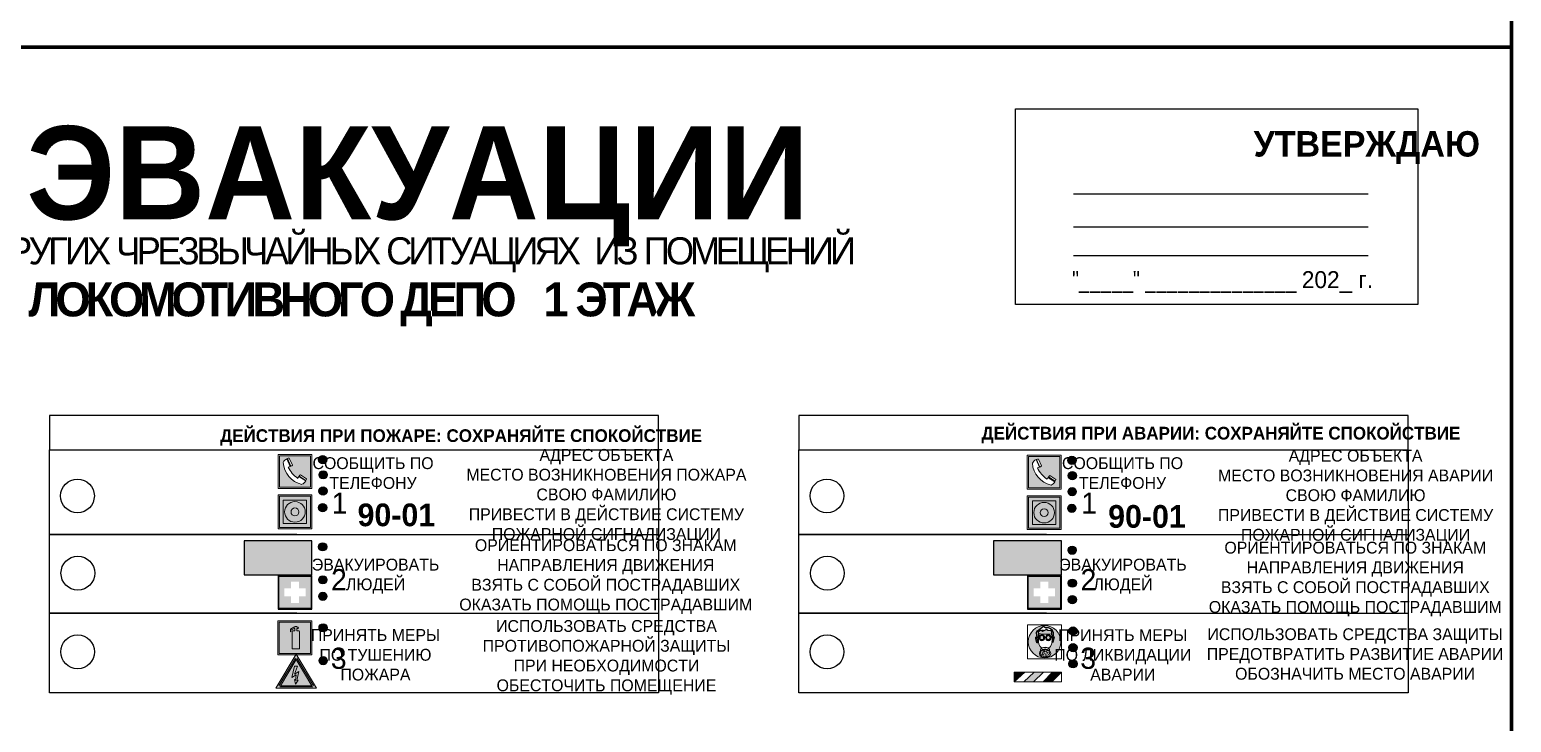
# Model space of a CAD drawing. Header units: millimetres. Extents: x 13114 to 67229, y 22859 to 38520.
# Drawn here: x 33638.7 to 33988.4, y 25698.5 to 25862 of the extents above; entities that cross this region are included whole.
import ezdxf

# ---------------------------------------------------------------- set-up
doc = ezdxf.new("R2010")
doc.units = ezdxf.units.MM
doc.styles.add('обычный', font='arial.ttf')

# ---------------------------------------------------------------- blocks, each defined once
blk = doc.blocks.new('A$C3E6D3DDE')
at = {"lineweight": 5}
h = blk.add_hatch(color=40, dxfattribs=at)
h.paths.add_polyline_path([(24.1, 1.45), (16.46, -11.35), (31.74, -11.35)])
h.paths.add_polyline_path([(24.09, -0.46), (30.03, -10.41), (18.14, -10.41)], flags=16)
h.paths.add_polyline_path([(24.54, -3.08), (23.41, -6.02), (25.13, -5.01), (24.33, -8.5), (24.82, -8.27), (23.79, -9.86), (23.4, -8.04), (23.8, -8.43), (24.04, -6.29), (22.39, -7.25), (23.44, -3.08)], flags=0)
h = blk.add_hatch(color=256, dxfattribs=at)
h.paths.add_polyline_path([(24.37, 0.03, 0.567511), (23.82, 0.03), (17.59, -10.4, 0.582454), (17.86, -10.88), (30.32, -10.88, 0.582149), (30.6, -10.4)])
h.paths.add_polyline_path([(24.09, -0.46), (18.14, -10.41), (30.03, -10.41)], flags=16)
h.paths.add_polyline_path([(24.54, -3.08), (23.41, -6.02), (25.13, -5.01), (24.33, -8.5), (24.82, -8.27), (23.79, -9.86), (23.4, -8.04), (23.8, -8.43), (24.04, -6.29), (22.39, -7.25), (23.44, -3.08)], flags=0)
h = blk.add_hatch(color=40, dxfattribs=at)
h.paths.add_polyline_path([(24.09, -0.46), (18.14, -10.41), (30.03, -10.41)])
h.paths.add_polyline_path([(24.82, -8.27), (23.79, -9.86), (23.4, -8.04), (23.8, -8.43), (24.04, -6.29), (22.39, -7.25), (23.44, -3.08), (24.54, -3.08), (23.41, -6.02), (25.13, -5.01), (24.33, -8.5)], flags=16)
at = {"color": 40, "lineweight": 5}
for p, q in [((16.46, -11.35), (24.1, 1.45)), ((24.1, 1.45), (31.74, -11.35))]:
    blk.add_line(p, q, dxfattribs=at)
at = {"lineweight": 5}
for p, q in [((17.59, -10.4), (23.82, 0.03)), ((24.37, 0.03), (30.6, -10.4)), ((18.14, -10.41), (24.09, -0.46)), ((23.44, -3.08), (22.39, -7.25)), ((23.41, -6.02), (24.54, -3.08)), ((25.13, -5.01), (23.41, -6.02)), ((24.54, -3.08), (23.44, -3.08)), ((24.09, -0.46), (30.03, -10.41)), ((24.33, -8.5), (25.13, -5.01)), ((17.86, -10.88), (30.32, -10.88)), ((18.14, -10.41), (30.03, -10.41)), ((22.39, -7.25), (24.04, -6.29)), ((23.8, -8.43), (23.4, -8.04)), ((23.4, -8.04), (23.79, -9.86)), ((23.79, -9.86), (24.82, -8.27)), ((24.04, -6.29), (23.8, -8.43)), ((24.82, -8.27), (24.33, -8.5))]:
    blk.add_line(p, q, dxfattribs=at)
at = {"color": 50, "lineweight": 5}
blk.add_line((31.74, -11.35), (16.46, -11.35), dxfattribs=at)
blk = doc.blocks.new('A$C456E1F9C')
at = {"lineweight": 5}
h = blk.add_hatch(color=242, dxfattribs=at)
h.paths.add_polyline_path([(0.51, -1.47), (0.51, -13.26), (12.29, -13.26), (12.29, -1.47)])
h.paths.add_polyline_path([(5.42, -4.95, -0.254479), (4.78, -5.4), (3.52, -2.53, -0.209735), (4.23, -2.4)], flags=16)
h.paths.add_polyline_path([(8.53, -8.6), (10.87, -10.17), (10.54, -10.76), (8.03, -9.13, -0.192251)], flags=16)
h.paths.add_polyline_path([(4.61, -5.49, 0.005518), (3.87, -5.72, 0.128647), (7.49, -10.01, 0.00809), (7.83, -9.33), (10.47, -10.97, -0.16736), (8.99, -12.25, -0.327862), (1.95, -3.95, -0.166952), (3.36, -2.62)], flags=16)
at = {"color": 242, "lineweight": 5}
for p, q in [((0, -13.77), (0, -0.97)), ((12.8, -0.97), (0, -0.97)), ((4.61, -5.49), (3.36, -2.62)), ((3.52, -2.53), (4.78, -5.4)), ((4.23, -2.4), (5.42, -4.95)), ((12.8, -13.77), (12.8, -0.97)), ((7.83, -9.33), (10.47, -10.97)), ((8.03, -9.13), (10.54, -10.76)), ((10.81, -10.12), (8.53, -8.6)), ((10.54, -10.76), (10.8, -10.3)), ((10.8, -10.3), (10.81, -10.12)), ((0, -13.77), (12.8, -13.77))]:
    blk.add_line(p, q, dxfattribs=at)
blk.add_lwpolyline([(0.51, -1.47), (12.29, -1.47), (12.29, -13.26), (0.51, -13.26)], close=True, dxfattribs=at)
for centre, radius, start, end in [((4.59, -5.34), 2.99, 114.2845, 152.1974), ((11.12, -3.31), 9.19, 183.9915, 256.6009), ((4.02, -3.27), 0.891, 76.3284, 123.7092), ((14.98, -39.1), 35.17, 107.1487, 108.4135), ((4.68, -4.59), 0.824, 276.9621, 334.0723), ((13.86, -0.94), 11.08, 205.5536, 234.8762), ((-13.31, 0.8), 23.44, 332.5487, 334.4027), ((8.94, -9.5), 0.989, 114.4092, 157.9388), ((7.87, -9.46), 3, 291.9291, 329.9329)]:
    blk.add_arc(centre, radius, start, end, dxfattribs=at)
blk = doc.blocks.new('A$C54414219')
at = {"true_color": 0xffffff}
h = blk.add_hatch(color=7, dxfattribs=at)
h.paths.add_polyline_path([(2.39, -9.45), (2.39, -18.3), (11.23, -18.3), (11.23, -9.45)], flags=0)
h.paths.add_polyline_path([(10.71, -13.87, -1), (2.92, -13.87, -1)], flags=0)
h.paths.add_polyline_path([(8.3, -13.87, -1), (5.33, -13.87, -1)], flags=0)
h.paths.add_polyline_path([(0.41, -7.47), (0.41, -20.27), (13.21, -20.27), (13.21, -7.47)])
h.paths.add_polyline_path([(0.92, -19.77), (12.71, -19.77), (12.71, -7.98), (0.92, -7.98)], flags=16)
h.paths.add_polyline_path([(11.23, -9.45), (11.23, -18.3), (2.39, -18.3), (2.39, -9.45)], flags=0)
at = {"lineweight": 5}
h = blk.add_hatch(color=242, dxfattribs=at)
h.paths.add_polyline_path([(12.71, -7.98), (0.92, -7.98), (0.92, -19.77), (12.71, -19.77)])
h.paths.add_polyline_path([(11.23, -18.3), (2.39, -18.3), (2.39, -9.45), (11.23, -9.45)], flags=16)
h.paths.add_polyline_path([(10.71, -13.87, -1), (2.92, -13.87, -1)], flags=0)
h.paths.add_polyline_path([(8.3, -13.87, -1), (5.33, -13.87, -1)], flags=0)
at = {"true_color": 0xffffff}
h = blk.add_hatch(color=7, dxfattribs=at)
h.paths.add_polyline_path([(2.39, -9.45), (2.39, -18.3), (11.23, -18.3), (11.23, -9.45)])
h.paths.add_polyline_path([(10.71, -13.87, -1), (2.92, -13.87, -1)], flags=16)
h.paths.add_polyline_path([(8.3, -13.87, -1), (5.33, -13.87, -1)], flags=0)
at = {"lineweight": 5}
h = blk.add_hatch(color=242, dxfattribs=at)
h.paths.add_polyline_path([(2.92, -13.87, 1), (10.71, -13.87, 1)])
h.paths.add_polyline_path([(8.3, -13.87, -1), (5.33, -13.87, -1)], flags=16)
at = {"color": 242, "lineweight": 5}
for p, q in [((0.41, -20.27), (0.41, -7.47)), ((0.41, -7.47), (13.21, -7.47)), ((0.41, -7.47), (13.21, -7.47)), ((13.21, -20.27), (13.21, -7.47)), ((0.41, -20.27), (13.21, -20.27))]:
    blk.add_line(p, q, dxfattribs=at)
for points in [[(0.92, -7.98), (12.71, -7.98), (12.71, -19.77), (0.92, -19.77)], [(2.39, -9.45), (11.23, -9.45), (11.23, -18.3), (2.39, -18.3)]]:
    blk.add_lwpolyline(points, close=True, dxfattribs=at)
for radius in [3.89, 1.49]:
    blk.add_circle((6.81, -13.87), radius, dxfattribs=at)
blk = doc.blocks.new('A$C32E8229D')
at = {"true_color": 0xffffff}
blk.add_hatch(color=7, dxfattribs=at).paths.add_polyline_path([(0, 0), (0, -8), (16, -8), (16, 0)])
h = blk.add_hatch(color=126)
h.paths.add_polyline_path([(0.2, -0.2), (15.8, -0.2), (15.8, -7.8), (0.2, -7.8)])
h.paths.add_polyline_path([(13.49, -2.05), (12.08, -2.05), (11.37, -2.63, 0.162397), (11.29, -2.84), (11.29, -3.63), (10.35, -3.63), (10.35, -4.05), (11.68, -4.05), (11.68, -3.48), (12.26, -4.28), (11.29, -5.1), (11.29, -6.78), (11.85, -6.78), (11.85, -5.44), (12.8, -4.64), (12.8, -5.94), (14.46, -5.94), (14.46, -5.39), (13.45, -5.39), (13.45, -3.97), (12.46, -2.59), (13.15, -2.59), (13.69, -3.34), (14.18, -3)], flags=16)
h.paths.add_polyline_path([(10.74, -1.82, 1), (11.8, -1.82, 1)], flags=16)
h.paths.add_polyline_path([(9.39, -3.59), (5.99, -3.59), (6.56, -3.03), (5.91, -3.03), (5.1, -3.83), (5.91, -4.64), (6.56, -4.64), (5.99, -4.09), (9.39, -4.09)], flags=16)
h.paths.add_polyline_path([(4.29, -1.08), (1.72, -1.08), (1.72, -6.6), (4.29, -6.6)], flags=16)
at = {"color": 126}
blk.add_lwpolyline([(16, -8), (0, -8), (0, 0), (16, 0)], close=True, dxfattribs=at)
blk = doc.blocks.new('A$C18900ED3')
h = blk.add_hatch(color=126)
h.paths.add_polyline_path([(-0.18, -0.18), (-7.02, -0.18), (-7.02, -7.02), (-0.18, -7.02)])
h.paths.add_polyline_path([(-5.89, -4.46), (-5.89, -2.77), (-4.46, -2.77), (-4.46, -1.31), (-2.77, -1.31), (-2.77, -2.77), (-1.33, -2.77), (-1.33, -4.46), (-2.77, -4.46), (-2.77, -5.89), (-4.46, -5.89), (-4.46, -4.46)], flags=16)
at = {"color": 126}
for p, q in [((-7.2, 0), (-7.2, -7.2)), ((0, 0), (-7.2, 0)), ((0, -7.2), (0, 0)), ((-7.02, -7.02), (-7.02, -0.18)), ((-7.02, -0.18), (-0.18, -0.18)), ((-0.18, -0.18), (-0.18, -7.02)), ((-7.2, -7.2), (0, -7.2)), ((-0.18, -7.02), (-7.02, -7.02))]:
    blk.add_line(p, q, dxfattribs=at)
blk = doc.blocks.new('A$C3AD82952')
at = {"true_color": 0xf5f5ff}
h = blk.add_hatch(color=7, dxfattribs=at)
h.dxf.hatch_style = 1
h.paths.add_polyline_path([(8.21, 8.73, 0.414214), (7.89, 9.05), (7.22, 9.05), (7.22, 9.92), (7.59, 9.92, 1), (7.57, 10.36), (7.22, 10.36), (7.22, 10.6), (6.43, 10.6), (6.43, 10.36), (6.01, 10.36), (4.74, 9.59), (4.74, 8.69), (4.98, 8.73), (4.98, 9.26), (6.12, 9.91), (6.43, 9.91), (6.43, 9.05), (5.76, 9.05, 0.414214), (5.44, 8.73), (5.44, 2.2), (8.21, 2.2)], flags=0)
h.paths.add_polyline_path([(12.8, 12.8), (0, 12.8), (0, 0), (12.8, 0)])
h.paths.add_polyline_path([(0.51, 12.29), (12.29, 12.29), (12.29, 0.51), (0.51, 0.51)], flags=16)
h.paths.add_polyline_path([(4.74, 9.59), (6.01, 10.36), (6.43, 10.36), (6.43, 10.6), (7.22, 10.6), (7.22, 10.36), (7.59, 10.36, -0.94586), (7.59, 9.92), (7.22, 9.92), (7.22, 9.05), (7.89, 9.05, -0.414214), (8.21, 8.73), (8.21, 2.2), (5.44, 2.2), (5.44, 8.73, -0.414214), (5.76, 9.05), (6.43, 9.05), (6.43, 9.91), (6.12, 9.91), (4.98, 9.26), (4.98, 8.73), (4.74, 8.69)], flags=0)
h = blk.add_hatch(color=242)
h.dxf.hatch_style = 1
h.paths.add_polyline_path([(12.29, 12.29), (0.51, 12.29), (0.51, 0.51), (12.29, 0.51)])
h.paths.add_polyline_path([(4.74, 8.69), (4.74, 9.59), (6.01, 10.36), (6.43, 10.36), (6.43, 10.6), (7.22, 10.6), (7.22, 10.36), (7.59, 10.36, -0.94586), (7.59, 9.92), (7.22, 9.92), (7.22, 9.05), (7.89, 9.05, -0.414214), (8.21, 8.73), (8.21, 2.2), (5.44, 2.2), (5.44, 8.73, -0.414214), (5.76, 9.05), (6.43, 9.05), (6.43, 9.91), (6.12, 9.91), (4.98, 9.26), (4.98, 8.73)], flags=16)
h = blk.add_hatch(color=7, dxfattribs=at)
h.dxf.hatch_style = 1
h.paths.add_polyline_path([(8.21, 8.73, 0.414214), (7.89, 9.05), (7.22, 9.05), (7.22, 9.92), (7.59, 9.92, 1), (7.57, 10.36), (7.22, 10.36), (7.22, 10.6), (6.43, 10.6), (6.43, 10.36), (6.01, 10.36), (4.74, 9.59), (4.74, 8.69), (4.98, 8.73), (4.98, 9.26), (6.12, 9.91), (6.43, 9.91), (6.43, 9.05), (5.76, 9.05, 0.414214), (5.44, 8.73), (5.44, 2.2), (8.21, 2.2)])
at = {"color": 242, "lineweight": 5}
for p, q in [((0, 0), (0, 12.8)), ((0, 12.8), (12.8, 12.8)), ((12.8, 0), (12.8, 12.8)), ((6.01, 10.36), (4.74, 9.59)), ((4.74, 9.59), (4.74, 8.69)), ((4.74, 8.69), (4.98, 8.73)), ((4.98, 9.26), (6.12, 9.91)), ((4.98, 8.73), (4.98, 9.26)), ((5.44, 2.2), (5.44, 8.73)), ((5.76, 9.05), (6.43, 9.05)), ((6.01, 10.36), (6.43, 10.36)), ((6.12, 9.91), (6.43, 9.91)), ((7.22, 10.6), (6.43, 10.6)), ((6.43, 10.6), (6.43, 10.36)), ((6.43, 9.91), (6.43, 9.05)), ((7.22, 10.36), (7.22, 10.6)), ((7.59, 10.36), (7.22, 10.36)), ((7.22, 9.05), (7.22, 9.92)), ((7.59, 9.92), (7.22, 9.92)), ((7.89, 9.05), (7.22, 9.05)), ((8.21, 2.2), (8.21, 8.73)), ((0, 0), (12.8, 0)), ((5.44, 2.2), (8.21, 2.2))]:
    blk.add_line(p, q, dxfattribs=at)
blk.add_lwpolyline([(0.51, 12.29), (12.29, 12.29), (12.29, 0.51), (0.51, 0.51)], close=True, dxfattribs=at)
for centre, radius, start, end in [((5.76, 8.73), 0.32, 90, 180), ((7.58, 10.14), 0.223, 273.1875, 86.8125), ((7.89, 8.73), 0.32, 0, 90)]:
    blk.add_arc(centre, radius, start, end, dxfattribs=at)
blk = doc.blocks.new('A$C38D26F80')
h = blk.add_hatch(color=5)
h.dxf.hatch_style = 1
h.paths.add_polyline_path([(-8.77, -4.48, 1), (-0.19, -4.48, 1)])
h.paths.add_polyline_path([(-6.75, -3.58), (-6.75, -3.31), (-6.62, -3.22), (-6.5, -3.22), (-6.42, -3.3), (-6.39, -3.28), (-6.59, -2.23), (-6.59, -2.01), (-6.38, -1.58), (-4.76, -0.4), (-4.13, -0.79, -0.362848), (-2.1, -2.1, -0.201049), (-2.17, -2.48, 0.085434), (-2.26, -3.13), (-1.9, -3.16), (-2.25, -4.7), (-2.4, -4.59), (-2.43, -4.34), (-2.36, -4.34), (-2.14, -3.34), (-2.47, -3.42), (-2.58, -1.95), (-2.77, -1.58), (-3.58, -1.52), (-3.92, -1.26), (-5.05, -1.73), (-4.87, -1.39), (-5.41, -1.6), (-5.41, -1.46), (-6.13, -1.87), (-6.18, -3.5), (-6.56, -3.47), (-6.37, -4.59), (-6.16, -4.43), (-6.16, -4.66), (-6.36, -4.79), (-6.37, -4.8), (-6.51, -4.76)], flags=16)
h.paths.add_polyline_path([(-6.51, -4.76), (-6.36, -4.79), (-6.37, -4.8)], flags=0)
h.paths.add_polyline_path([(-5.92, -2.34, 0.089508), (-2.67, -2.35), (-2.48, -3.88, -0.268602), (-3.4, -6.18, 0.262449), (-5.2, -6.18, -0.268602), (-6.11, -3.88)], flags=16)
edge = h.paths.add_edge_path(flags=16)
edge.add_ellipse((-5.19, -3.41), major_axis=(0, 0.842), ratio=0.848992, start_angle=0, end_angle=360)
edge = h.paths.add_edge_path(flags=0)
edge.add_ellipse((-5.19, -3.39), major_axis=(0, 0.665), ratio=0.853798, start_angle=0, end_angle=360)
edge = h.paths.add_edge_path(flags=0)
edge.add_ellipse((-5.19, -3.4), major_axis=(0, 0.528), ratio=0.864094, start_angle=0, end_angle=360)
edge = h.paths.add_edge_path(flags=16)
edge.add_ellipse((-3.47, -3.4), major_axis=(0, 0.842), ratio=0.848992, start_angle=0, end_angle=360)
h.paths.add_polyline_path([(-3.13, -6.45), (-3.13, -6.84, 0.383174), (-5.57, -6.85), (-5.57, -6.49, -0.369952)], flags=16)
edge = h.paths.add_edge_path(flags=0)
edge.add_ellipse((-3.47, -3.39), major_axis=(0, 0.665), ratio=0.853798, start_angle=0, end_angle=360)
edge = h.paths.add_edge_path(flags=0)
edge.add_ellipse((-3.47, -3.4), major_axis=(0, 0.528), ratio=0.864094, start_angle=0, end_angle=360)
edge = h.paths.add_edge_path(flags=16)
edge.add_ellipse((-4.34, -7.57), major_axis=(-1.48, 0), ratio=0.744955, start_angle=0, end_angle=360)
h.paths.add_polyline_path([(-5.01, -6.85, -1), (-5.15, -6.85, -1)], flags=0)
h.paths.add_polyline_path([(-5.33, -7.14, -1), (-5.47, -7.14, -1)], flags=0)
h.paths.add_polyline_path([(-4.61, -6.71, -1), (-4.74, -6.71, -1)], flags=16)
h.paths.add_polyline_path([(-5.43, -7.51, -1), (-5.57, -7.51, -1)], flags=0)
h.paths.add_polyline_path([(-4.26, -6.67, -1), (-4.4, -6.67, -1)], flags=16)
h.paths.add_polyline_path([(-4.74, -7.14, -1), (-4.88, -7.14, -1)], flags=0)
h.paths.add_polyline_path([(-4.93, -7.43, -1), (-5.07, -7.43, -1)], flags=0)
h.paths.add_polyline_path([(-4.41, -7.07, -1), (-4.54, -7.07, -1)], flags=0)
h.paths.add_polyline_path([(-5.33, -7.87, -1), (-5.46, -7.87, -1)], flags=0)
h.paths.add_polyline_path([(-3.8, -6.71, -1), (-3.94, -6.71, -1)], flags=16)
h.paths.add_polyline_path([(-4.85, -7.78, -1), (-4.98, -7.78, -1)], flags=0)
h.paths.add_polyline_path([(-3.96, -7.14, -1), (-4.1, -7.14, -1)], flags=0)
h.paths.add_polyline_path([(-4.33, -7.53, -1), (-4.47, -7.53, -1)], flags=0)
h.paths.add_polyline_path([(-5.09, -8.12, -1), (-5.23, -8.12, -1)], flags=0)
h.paths.add_polyline_path([(-3.5, -6.94, -1), (-3.64, -6.94, -1)], flags=0)
h.paths.add_polyline_path([(-4.54, -7.97, -1), (-4.68, -7.97, -1)], flags=0)
h.paths.add_polyline_path([(-3.66, -7.39, -1), (-3.8, -7.39, -1)], flags=0)
h.paths.add_polyline_path([(-4.73, -8.35, -1), (-4.86, -8.35, -1)], flags=0)
h.paths.add_polyline_path([(-4.09, -7.96, -1), (-4.23, -7.96, -1)], flags=0)
h.paths.add_polyline_path([(-3.77, -7.74, -1), (-3.91, -7.74, -1)], flags=0)
h.paths.add_polyline_path([(-3.22, -7.27, -1), (-3.35, -7.27, -1)], flags=0)
h.paths.add_polyline_path([(-4.34, -8.4, -1), (-4.47, -8.4, -1)], flags=0)
h.paths.add_polyline_path([(-3.16, -7.61, -1), (-3.3, -7.61, -1)], flags=0)
h.paths.add_polyline_path([(-3.9, -8.35, -1), (-4.04, -8.35, -1)], flags=0)
h.paths.add_polyline_path([(-3.32, -7.91, -1), (-3.46, -7.91, -1)], flags=0)
h.paths.add_polyline_path([(-3.55, -8.23, -1), (-3.69, -8.23, -1)], flags=0)
at = {"color": 5, "lineweight": 5}
for p, q in [((-4.48, 0), (-8.96, 0)), ((-8.96, 0), (-8.96, -4.48)), ((-4.48, 0), (0, 0)), ((0, 0), (0, -4.48)), ((-6.75, -3.31), (-6.62, -3.22)), ((-6.75, -3.58), (-6.75, -3.31)), ((-6.51, -4.76), (-6.75, -3.58)), ((-6.62, -3.22), (-6.5, -3.22)), ((-6.59, -2.01), (-6.38, -1.58)), ((-6.59, -2.23), (-6.59, -2.01)), ((-6.39, -3.28), (-6.59, -2.23)), ((-6.18, -3.5), (-6.56, -3.47)), ((-6.56, -3.47), (-6.37, -4.59)), ((-6.5, -3.22), (-6.42, -3.3)), ((-6.42, -3.3), (-6.39, -3.28)), ((-6.38, -1.58), (-4.76, -0.4)), ((-6.13, -1.87), (-6.18, -3.5)), ((-5.41, -1.46), (-6.13, -1.87)), ((-5.92, -2.34), (-6.11, -3.88)), ((-4.87, -1.39), (-5.41, -1.6)), ((-5.41, -1.6), (-5.41, -1.46)), ((-3.92, -1.26), (-5.05, -1.73)), ((-5.05, -1.73), (-4.87, -1.39)), ((-4.76, -0.4), (-4.13, -0.79)), ((-3.58, -1.52), (-3.92, -1.26)), ((-2.77, -1.58), (-3.58, -1.52)), ((-2.58, -1.95), (-2.77, -1.58)), ((-2.67, -2.34), (-2.48, -3.88)), ((-2.47, -3.42), (-2.58, -1.95)), ((-2.14, -3.34), (-2.47, -3.42)), ((-2.36, -4.34), (-2.14, -3.34)), ((-1.9, -3.16), (-2.26, -3.13)), ((-2.25, -4.7), (-1.9, -3.16)), ((-8.96, -8.96), (-8.96, -4.48)), ((-6.37, -4.8), (-6.51, -4.76)), ((-6.37, -4.59), (-6.16, -4.43)), ((-6.16, -4.66), (-6.37, -4.8)), ((-6.16, -4.43), (-6.16, -4.66)), ((-5.57, -6.49), (-5.57, -6.85)), ((-3.13, -6.45), (-3.13, -6.84)), ((-2.43, -4.34), (-2.4, -4.59)), ((-2.43, -4.34), (-2.36, -4.34)), ((-2.4, -4.59), (-2.25, -4.7)), ((0, -8.96), (0, -4.48)), ((-4.48, -8.96), (-8.96, -8.96)), ((-4.48, -8.96), (0, -8.96))]:
    blk.add_line(p, q, dxfattribs=at)
at = {"color": 5}
for p, q in [((-6.75, -3.31), (-6.62, -3.22)), ((-6.75, -3.58), (-6.75, -3.31)), ((-6.51, -4.76), (-6.75, -3.58)), ((-6.62, -3.22), (-6.5, -3.22)), ((-6.59, -2.01), (-6.38, -1.58)), ((-6.59, -2.23), (-6.59, -2.01)), ((-6.39, -3.28), (-6.59, -2.23)), ((-6.18, -3.5), (-6.56, -3.47)), ((-6.56, -3.47), (-6.37, -4.59)), ((-6.5, -3.22), (-6.42, -3.3)), ((-6.42, -3.3), (-6.39, -3.28)), ((-6.38, -1.58), (-4.76, -0.4)), ((-6.13, -1.87), (-6.18, -3.5)), ((-5.41, -1.46), (-6.13, -1.87)), ((-4.87, -1.39), (-5.41, -1.6)), ((-5.41, -1.6), (-5.41, -1.46)), ((-3.92, -1.26), (-5.05, -1.73)), ((-5.05, -1.73), (-4.87, -1.39)), ((-4.76, -0.4), (-4.13, -0.79)), ((-3.58, -1.52), (-3.92, -1.26)), ((-2.77, -1.58), (-3.58, -1.52)), ((-2.58, -1.95), (-2.77, -1.58)), ((-2.47, -3.42), (-2.58, -1.95)), ((-2.14, -3.34), (-2.47, -3.42)), ((-2.36, -4.34), (-2.14, -3.34)), ((-2.26, -3.13), (-1.9, -3.16)), ((-1.9, -3.16), (-2.25, -4.7)), ((-6.37, -4.8), (-6.51, -4.76)), ((-6.36, -4.79), (-6.51, -4.76)), ((-6.37, -4.59), (-6.16, -4.43)), ((-6.16, -4.66), (-6.37, -4.8)), ((-6.16, -4.66), (-6.36, -4.79)), ((-6.16, -4.43), (-6.16, -4.66)), ((-2.4, -4.59), (-2.43, -4.34)), ((-2.43, -4.34), (-2.36, -4.34)), ((-2.25, -4.7), (-2.4, -4.59))]:
    blk.add_line(p, q, dxfattribs=at)
at = {"color": 5, "lineweight": 5}
for centre, radius in [((-4.48, -4.48), 4.29), ((-5.5, -7.51), 0.0678), ((-5.4, -7.14), 0.0678), ((-5.4, -7.87), 0.0678), ((-5.08, -6.85), 0.0678), ((-5, -7.43), 0.0678), ((-4.91, -7.78), 0.0678), ((-4.81, -7.14), 0.0678), ((-4.67, -6.71), 0.0678), ((-4.47, -7.07), 0.0678), ((-4.4, -7.53), 0.0678), ((-4.33, -6.67), 0.0678), ((-4.03, -7.14), 0.0678), ((-3.87, -6.71), 0.0678), ((-3.84, -7.74), 0.0678), ((-3.73, -7.39), 0.0678), ((-3.57, -6.94), 0.0678), ((-3.28, -7.27), 0.0678), ((-3.23, -7.61), 0.0678), ((-5.16, -8.12), 0.0678), ((-4.79, -8.35), 0.0678), ((-4.61, -7.97), 0.0678), ((-4.4, -8.4), 0.0678), ((-4.16, -7.96), 0.0678), ((-3.97, -8.35), 0.0678), ((-3.62, -8.23), 0.0678), ((-3.39, -7.91), 0.0678)]:
    blk.add_circle(centre, radius, dxfattribs=at)
for centre, radius, start, end in [((-3.66, -4.24), 2.47, 171.573, 231.7124), ((-4.28, 6.66), 9.15, 259.6987, 280.1569), ((-4.93, -4.24), 2.47, 308.2876, 8.427), ((-0.47, -3.05), 1.79, 161.5846, 182.4584), ((-2.6, -2.2), 0.513, 326.4781, 11.7739), ((-4.33, -7.88), 1.87, 50.358, 131.5662), ((-4.34, -8.2), 1.82, 48.4943, 132.3565), ((-4.3, -7.78), 1.83, 60.5889, 119.4111)]:
    blk.add_arc(centre, radius, start, end, dxfattribs=at)
at = {"color": 5}
for centre, radius, start, end in [((-3.89, -2.66), 1.88, 17.387, 97.1599), ((-0.35, -3.07), 1.91, 162.2553, 181.7878), ((-2.6, -2.2), 0.511, 326.3906, 11.8614)]:
    blk.add_arc(centre, radius, start, end, dxfattribs=at)
at = {"color": 5, "lineweight": 5}
for centre, major_axis, ratio in [((-5.19, -3.41), (0, 0.842), 0.848992), ((-5.19, -3.39), (0, 0.665), 0.853798), ((-5.19, -3.4), (0, 0.528), 0.864094), ((-3.47, -3.4), (0, 0.842), 0.848992), ((-3.47, -3.39), (0, 0.665), 0.853798), ((-3.47, -3.4), (0, 0.528), 0.864094), ((-4.34, -7.57), (-1.48, 0), 0.744955)]:
    blk.add_ellipse(centre, major_axis=major_axis, ratio=ratio, dxfattribs=at)
blk = doc.blocks.new('A$C47DD6509')
at = {"lineweight": 5}
for points in [[(-8.69, 0), (-11.19, 0), (-11.19, -2.22)], [(-4.22, 0), (-6.45, 0), (-8.91, -2.22), (-6.61, -2.22)], [(0, 0), (-2.09, 0), (-4.36, -2.22), (-2.29, -2.22)]]:
    blk.add_hatch(color=242, dxfattribs=at).paths.add_polyline_path(points)
at = {"color": 242, "lineweight": 5}
for p, q in [((-11.19, -2.22), (-8.69, 0)), ((-11.19, -2.22), (-11.19, 0)), ((-11.19, 0), (-8.69, 0)), ((-11.19, 0), (0, 0)), ((-8.91, -2.22), (-6.45, 0)), ((-6.61, -2.22), (-4.22, 0)), ((-4.36, -2.22), (-2.09, 0)), ((-2.29, -2.22), (0, 0)), ((0, 0), (0, -2.22)), ((0, -2.22), (-11.19, -2.22))]:
    blk.add_line(p, q, dxfattribs=at)

msp = doc.modelspace()

# ---------------------------------------------------------------- hatches: boundary and pattern name
at = {"lineweight": 0}
h = msp.add_hatch(color=256, dxfattribs=at)
h.dxf.hatch_style = 1
h.paths.add_polyline_path([(33708.87, 25760.53, 1), (33706.94, 25760.53, 1)])
h = msp.add_hatch(color=256, dxfattribs=at)
h.dxf.hatch_style = 1
h.paths.add_polyline_path([(33885.69, 25760.35, 1), (33883.76, 25760.35, 1)])
h = msp.add_hatch(color=256, dxfattribs=at)
h.dxf.hatch_style = 1
h.paths.add_polyline_path([(33708.97, 25756.94, 1), (33707.04, 25756.94, 1)])
h = msp.add_hatch(color=256, dxfattribs=at)
h.dxf.hatch_style = 1
h.paths.add_polyline_path([(33885.8, 25756.76, 1), (33883.86, 25756.76, 1)])
h = msp.add_hatch(color=256, dxfattribs=at)
h.dxf.hatch_style = 1
h.paths.add_polyline_path([(33708.94, 25753.13, 1), (33707, 25753.13, 1)])
h = msp.add_hatch(color=256, dxfattribs=at)
h.dxf.hatch_style = 1
h.paths.add_polyline_path([(33885.76, 25752.95, 1), (33883.83, 25752.95, 1)])
h = msp.add_hatch(color=256, dxfattribs=at)
h.dxf.hatch_style = 1
h.paths.add_polyline_path([(33708.85, 25749.2, 1), (33706.92, 25749.2, 1)])
h = msp.add_hatch(color=256, dxfattribs=at)
h.dxf.hatch_style = 1
h.paths.add_polyline_path([(33885.67, 25749.02, 1), (33883.74, 25749.02, 1)])
h = msp.add_hatch(color=256, dxfattribs=at)
h.dxf.hatch_style = 1
h.paths.add_polyline_path([(33708.86, 25739.94, 1), (33706.93, 25739.94, 1)])
h = msp.add_hatch(color=256, dxfattribs=at)
h.dxf.hatch_style = 1
h.paths.add_polyline_path([(33885.76, 25739.14, 1), (33883.83, 25739.14, 1)])
h = msp.add_hatch(color=256, dxfattribs=at)
h.dxf.hatch_style = 1
h.paths.add_polyline_path([(33708.91, 25732.16, 1), (33706.97, 25732.16, 1)])
h = msp.add_hatch(color=256, dxfattribs=at)
h.dxf.hatch_style = 1
h.paths.add_polyline_path([(33885.8, 25731.36, 1), (33883.87, 25731.36, 1)])
h = msp.add_hatch(color=256, dxfattribs=at)
h.dxf.hatch_style = 1
h.paths.add_polyline_path([(33708.9, 25728.26, 1), (33706.97, 25728.26, 1)])
h = msp.add_hatch(color=256, dxfattribs=at)
h.dxf.hatch_style = 1
h.paths.add_polyline_path([(33885.79, 25727.46, 1), (33883.86, 25727.46, 1)])
h = msp.add_hatch(color=256, dxfattribs=at)
h.dxf.hatch_style = 1
h.paths.add_polyline_path([(33708.96, 25720.83, 1), (33707.02, 25720.83, 1)])
h = msp.add_hatch(color=256, dxfattribs=at)
h.dxf.hatch_style = 1
h.paths.add_polyline_path([(33885.95, 25720.1, 1), (33884.02, 25720.1, 1)])
h = msp.add_hatch(color=256, dxfattribs=at)
h.dxf.hatch_style = 1
h.paths.add_polyline_path([(33708.96, 25713.06, 1), (33707.03, 25713.06, 1)])
h = msp.add_hatch(color=256, dxfattribs=at)
h.dxf.hatch_style = 1
h.paths.add_polyline_path([(33885.94, 25716.16, 1), (33884.01, 25716.16, 1)])
h = msp.add_hatch(color=256, dxfattribs=at)
h.dxf.hatch_style = 1
h.paths.add_polyline_path([(33885.95, 25712.32, 1), (33884.02, 25712.32, 1)])

# ---------------------------------------------------------------- linework, layer by layer
at = {"color": 6, "lineweight": 100}
for points in [[(33388.44, 25857.86), (33988.44, 25857.86), (33988.44, 26252.86), (33388.44, 26252.86)], [(33388.44, 25462.86), (33988.44, 25462.86), (33988.44, 25857.86), (33388.44, 25857.86)]]:
    msp.add_lwpolyline(points, close=True, dxfattribs=at)
for points in [[(33871.38, 25843.32), (33966.38, 25843.32), (33966.38, 25797.11), (33871.38, 25797.11)], [(33643.39, 25762.88), (33787.16, 25762.88), (33787.16, 25770.93), (33643.39, 25770.93)], [(33820.28, 25762.88), (33964.05, 25762.88), (33964.05, 25770.93), (33820.28, 25770.93)], [(33643.39, 25762.88), (33787.16, 25762.88), (33787.16, 25705.48), (33643.39, 25705.48)], [(33820.28, 25762.88), (33964.05, 25762.88), (33964.05, 25705.48), (33820.28, 25705.48)]]:
    msp.add_lwpolyline(points, close=True)
for points in [[(33885.13, 25823.27), (33954.66, 25823.27)], [(33885.13, 25815.51), (33954.66, 25815.51)], [(33885.13, 25808.72), (33954.66, 25808.72)], [(33701.81, 25742.89), (33643.39, 25742.89), (33787.16, 25742.89)], [(33878.7, 25742.89), (33820.28, 25742.89), (33964.05, 25742.89)], [(33701.81, 25724.31), (33643.39, 25724.31), (33787.16, 25724.31)], [(33878.7, 25724.31), (33820.28, 25724.31), (33964.05, 25724.31)]]:
    msp.add_lwpolyline(points)
for centre, radius in [((33707.9, 25760.53), 0.966), ((33884.72, 25760.35), 0.966), ((33650.02, 25751.96), 3.98), ((33708.01, 25756.94), 0.966), ((33826.91, 25751.96), 3.98), ((33884.83, 25756.76), 0.966), ((33707.97, 25753.13), 0.966), ((33884.79, 25752.95), 0.966), ((33707.89, 25749.2), 0.966), ((33884.71, 25749.02), 0.966), ((33707.9, 25739.94), 0.966), ((33884.79, 25739.14), 0.966), ((33650.11, 25733.73), 3.98), ((33827, 25733.73), 3.98), ((33707.94, 25732.16), 0.966), ((33884.83, 25731.36), 0.966), ((33707.93, 25728.26), 0.966), ((33884.83, 25727.46), 0.966), ((33707.99, 25720.83), 0.966), ((33884.98, 25720.1), 0.966), ((33650.05, 25715.16), 3.98), ((33826.94, 25715.16), 3.98), ((33708, 25713.06), 0.966), ((33884.98, 25716.16), 0.966), ((33884.98, 25712.32), 0.966)]:
    msp.add_circle(centre, radius)

# ---------------------------------------------------------------- block references
for name, p, xscale, yscale, zscale in [('A$C456E1F9C', (33697.35, 25762.35), 0.625, 0.625, 0.625), ('A$C456E1F9C', (33874.17, 25762.16), 0.625, 0.625, 0.625), ('A$C54414219', (33697.09, 25756.86), 0.625, 0.625, 0.625), ('A$C54414219', (33873.91, 25756.68), 0.625, 0.625, 0.625), ('A$C18900ED3', (33705.35, 25733.21), 1.111111111007631, 1.111111111007631, 1.111111111007631), ('A$C18900ED3', (33882.23, 25733.21), 1.111111111007631, 1.111111111007631, 1.111111111007631), ('A$C3AD82952', (33697.3, 25714.48), 0.625, 0.625, 0.625), ('A$C38D26F80', (33882.26, 25721.54), 0.8928571427240968, 0.8928571427240968, 0.8928571427240968), ('A$C3E6D3DDE', (33686.58, 25713.67), 0.625, 0.625, 0.625)]:
    msp.add_blockref(name, p, dxfattribs=dict(xscale=xscale, yscale=yscale, zscale=zscale))
at = {"xscale": -1}
for p in [(33705.35, 25741.36), (33882.23, 25741.36)]:
    msp.add_blockref('A$C32E8229D', p, dxfattribs=at)
at = {"color": 242, "true_color": 0xc1121c}
msp.add_blockref('A$C47DD6509', (33882.26, 25710.32), dxfattribs=at)

# ---------------------------------------------------------------- texts
at = {"lineweight": 0, "style": 'обычный'}
for s, insert, char_height, width, attachment_point in [('{\\fProxima Nova Rg|b1|i0|c204|p2;ПЛАН ЭВАКУАЦИИ}', (33545.52, 25839.24), 22, 493.8901, 1), ('\\pi-18,l18,t18;{\\fProxima Nova Rg|b1|i0|c204|p2;УТВЕРЖДАЮ\\H1.1997x; }', (33954.32, 25834.2), 6, 126.6484, 5), ('{\\fArial Narrow|b0|i0|c204|p34;"_____" ______________ \\fProxima Nova Rg|b0|i0|c204|p2;202_ г. }', (33920.28, 25802.44), 4, 78.6503, 5), ('{\\fProxima Nova Rg|b1|i0|c204|p2;ДЕЙСТВИЯ ПРИ ПОЖАРЕ: СОХРАНЯЙТЕ СПОКОЙСТВИЕ\\H1.6644x; }', (33740.56, 25765.76), 3, 175.1736, 5), ('{\\fProxima Nova Rg|b1|i0|c204|p2;ДЕЙСТВИЯ ПРИ АВАРИИ: СОХРАНЯЙТЕ СПОКОЙСТВИЕ\\H1.6644x; }', (33919.89, 25766.34), 3, 175.1736, 5), ('\\pi-8.4,l8.4,t8.4;{\\fProxima Nova Rg|b0|i0|c204|p2;АДРЕС ОБЪЕКТА\\PМЕСТО ВОЗНИКНОВЕНИЯ ПОЖАРА \\PСВОЮ ФАМИЛИЮ\\PПРИВЕСТИ В ДЕЙСТВИЕ СИСТЕМУ \\PПОЖАРНОЙ СИГНАЛИЗАЦИИ}', (33774.85, 25751.9), 2.8, 126.6484, 5), ('\\pi-8.4,l8.4,t8.4;{\\fProxima Nova Rg|b0|i0|c204|p2;АДРЕС ОБЪЕКТА\\PМЕСТО ВОЗНИКНОВЕНИЯ АВАРИИ\\PСВОЮ ФАМИЛИЮ\\PПРИВЕСТИ В ДЕЙСТВИЕ СИСТЕМУ \\PПОЖАРНОЙ СИГНАЛИЗАЦИИ}', (33951.67, 25751.72), 2.8, 126.6484, 5), ('{\\fProxima Nova Rg|b0|i0|c204|p2;СООБЩИТЬ ПО \\PТЕЛЕФОНУ}', (33719.78, 25757.34), 2.8, 126.6484, 5), ('{\\fProxima Nova Rg|b0|i0|c204|p2;СООБЩИТЬ ПО \\PТЕЛЕФОНУ}', (33896.66, 25757.34), 2.8, 126.6484, 5), ('{\\fProxima Nova Rg|b0|i0|c204|p2;1\\H1.1667x; }', (33711.88, 25750.27), 5, 126.6484, 5), ('{\\fProxima Nova Rg|b0|i0|c204|p2;1\\H1.1667x; }', (33888.77, 25750.27), 5, 126.6484, 5), ('{\\fProxima Nova Rg|b1|i0|c204|p2;\\H1.0714x;90-01\\fProxima Nova Rg|b0|i0|c204|p2;\\H0.93331x; \\H1.3449x; }', (33725.28, 25747.45), 5, 126.6484, 5), ('{\\fProxima Nova Rg|b1|i0|c204|p2;\\H1.0714x;90-01\\fProxima Nova Rg|b0|i0|c204|p2;\\H0.93331x; \\H1.3449x; }', (33902.43, 25747.09), 5, 126.6484, 5), ('\\pi-8.4,l8.4,t8.4;{\\fProxima Nova Rg|b0|i0|c204|p2;ОРИЕНТИРОВАТЬСЯ ПО ЗНАКАМ \\PНАПРАВЛЕНИЯ ДВИЖЕНИЯ\\PВЗЯТЬ С СОБОЙ ПОСТРАДАВШИХ\\PОКАЗАТЬ ПОМОЩЬ ПОСТРАДАВШИМ}', (33774.71, 25732.92), 2.8, 126.6484, 5), ('\\pi-8.4,l8.4,t8.4;{\\fProxima Nova Rg|b0|i0|c204|p2;ОРИЕНТИРОВАТЬСЯ ПО ЗНАКАМ \\PНАПРАВЛЕНИЯ ДВИЖЕНИЯ\\PВЗЯТЬ С СОБОЙ ПОСТРАДАВШИХ\\PОКАЗАТЬ ПОМОЩЬ ПОСТРАДАВШИМ}', (33951.6, 25732.35), 2.8, 126.6484, 5), ('{\\fProxima Nova Rg|b0|i0|c204|p2;ЭВАКУИРОВАТЬ \\PЛЮДЕЙ}', (33720.38, 25733.01), 2.8, 126.6484, 5), ('{\\fProxima Nova Rg|b0|i0|c204|p2;ЭВАКУИРОВАТЬ \\PЛЮДЕЙ}', (33896.77, 25733.01), 2.8, 126.6484, 5), ('{\\fProxima Nova Rg|b0|i0|c204|p2;2\\H1.1967x; }', (33711.73, 25732.19), 5, 126.6484, 5), ('{\\fProxima Nova Rg|b0|i0|c204|p2;2\\H1.1967x; }', (33888.62, 25732.19), 5, 126.6484, 5), ('\\pi-8.4,l8.4,t8.4;{\\fProxima Nova Rg|b0|i0|c204|p2;ИСПОЛЬЗОВАТЬ СРЕДСТВА \\PПРОТИВОПОЖАРНОЙ ЗАЩИТЫ \\PПРИ НЕОБХОДИМОСТИ \\PОБЕСТОЧИТЬ ПОМЕЩЕНИЕ}', (33774.87, 25713.85), 2.8, 126.6484, 5), ('{\\fProxima Nova Rg|b0|i0|c204|p2;ПРИНЯТЬ МЕРЫ \\PПО ТУШЕНИЮ \\PПОЖАРА}', (33720.35, 25714.44), 2.8, 126.6484, 5), ('{\\fProxima Nova Rg|b0|i0|c204|p2;ПРИНЯТЬ МЕРЫ \\PПО ЛИКВИДАЦИИ \\PАВАРИИ}', (33896.73, 25714.44), 2.8, 126.6484, 5), ('\\pi-8.4,l8.4,t8.4;{\\fProxima Nova Rg|b0|i0|c204|p2;ИСПОЛЬЗОВАТЬ СРЕДСТВА ЗАЩИТЫ \\PПРЕДОТВРАТИТЬ РАЗВИТИЕ АВАРИИ\\PОБОЗНАЧИТЬ МЕСТО АВАРИИ}', (33951.55, 25714.63), 2.8, 126.6484, 5), ('{\\fProxima Nova Rg|b0|i0|c204|p2;3\\H1.1967x; }', (33711.67, 25713.61), 5, 126.6484, 5), ('{\\fProxima Nova Rg|b0|i0|c204|p2;3\\H1.1967x; }', (33888.55, 25713.61), 5, 126.6484, 5)]:
    msp.add_mtext(s, dxfattribs=dict(at, insert=insert, char_height=char_height, width=width, attachment_point=attachment_point))
at = {"color": 0, "lineweight": 0, "insert": (33695.39, 25813.19), "char_height": 8, "width": 449.2158, "attachment_point": 5, "style": 'обычный'}
msp.add_mtext('{\\fArial Black|b1|i0|c204|p34;\\H2x;\\T0.85;  \\fArial Narrow|b0|i0|c204|p34;\\H0.8x;\\W0.9;\\P\\fProxima Nova Rg|b0|i0|c204|p2;\\H0.5x;\\W1;\\C256;ПРИ ПОЖАРЕ  ИЛИ ДРУГИХ ЧРЕЗВЫЧАЙНЫХ СИТУАЦИЯХ  ИЗ ПОМЕЩЕНИЙ \\fProxima Nova Rg|b1|i0|c204|p2;\\H1.25x;\\PТЦ ЖДО: ЛОКОМОТИВНОГО ДЕПО   1 ЭТАЖ}', dxfattribs=at)

doc.saveas('drawing.dxf')
